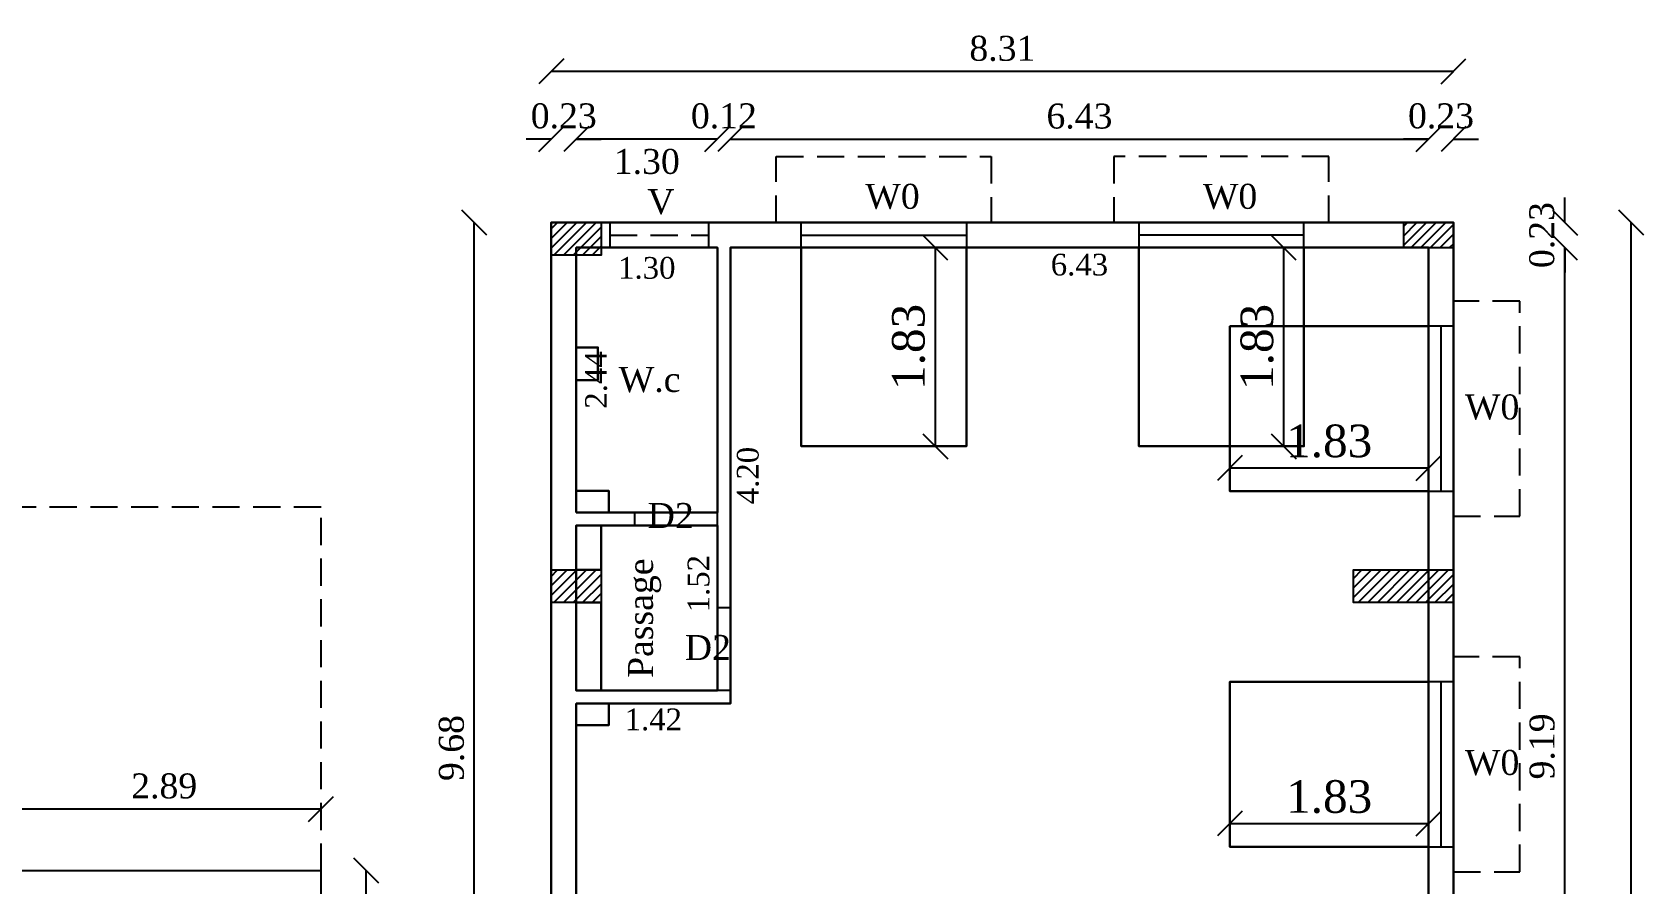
# Model space of a CAD drawing. Header units: metres. Extents: x 2 to 142, y 1 to 82.
# Drawn here: x 90.04 to 104.88, y 37.03 to 44.87 of the extents above; entities that cross this region are included whole.
import ezdxf

# ---------------------------------------------------------------- set-up
doc = ezdxf.new("R2010")
doc.units = ezdxf.units.M
doc.header["$MEASUREMENT"] = 0
doc.linetypes.add('Dashed (½x)', pattern=[0.375, 0.25, -0.125])
doc.linetypes.add('DASHED2', pattern=[0.375, 0.25, -0.125])
for name, color, linetype, lineweight in [('BLK_1_FLR_2_BLT_UP_AREA', 13, 'Continuous', 30), ('BLK_1_FLR_2_CARPET_AREA', 13, 'Continuous', 30), ('BLK_1_FLR_2_DRINKING_WATER', 7, 'Continuous', 30), ('BLK_1_FLR_2_REGULAR_ROOM_1', 2, 'Continuous', 30), ('BLK_1_FLR_2_ROOM_1_LIGHT_VENTILATION_2', 232, 'Continuous', 30), ('BLK_1_FLR_2_ROOM_1_LIGHT_VENTILATION_3', 232, 'Continuous', 30), ('BLK_1_FLR_2_ROOM_1_LIGHT_VENTILATION_4', 232, 'Continuous', 30), ('BLK_1_FLR_2_ROOM_1_LIGHT_VENTILATION_5', 232, 'Continuous', 30), ('BLK_1_FLR_2_URINAL', 235, 'Continuous', 30), ('BLK_1_FLR_2_WASH', 7, 'Continuous', 30), ('BLK_1_FLR_2_WATER_CLOSET', 1, 'Continuous', 30)]:
    doc.layers.add(name, color=color, linetype=linetype, lineweight=lineweight)
doc.styles.get("Standard").update_dxf_attribs({"font": 'BOOKOS.TTF'})
doc.dimstyles.new('M', dxfattribs={"dimtxt": 0.3, "dimasz": 0.23, "dimexe": 0.18, "dimexo": 0.0625, "dimgap": 0.09, "dimtad": 1, "dimzin": 0, "dimdsep": 46, "dimtxsty": 'Standard', "dimblk": 'OBLIQUE', "dimcen": 0.09, "dimclrd": 256, "dimclre": 256, "dimclrt": 256, "dimadec": 0, "dimazin": 0, "dimtfac": 1, "dimtix": 1, "dimtofl": 0, "dimtmove": 0, "dimatfit": 3, "dimfxl": 0, "dimtolj": 1, "dimtzin": 0, "dimarcsym": 0})
doc.dimstyles.get("Standard").update_dxf_attribs({"dimtxt": 0.23, "dimasz": 0.23, "dimexe": 0.18, "dimexo": 0.0625, "dimgap": 0.09, "dimtad": 1, "dimzin": 0, "dimdsep": 46, "dimtxsty": 'Standard', "dimblk": 'OBLIQUE', "dimcen": 0.09, "dimse1": 1, "dimse2": 1, "dimclrd": 256, "dimclre": 256, "dimclrt": 256, "dimadec": 0, "dimazin": 0, "dimtfac": 1, "dimtix": 1, "dimtofl": 0, "dimtmove": 0, "dimatfit": 3, "dimfxl": 0, "dimtolj": 1, "dimtzin": 0, "dimarcsym": 0})

# ---------------------------------------------------------------- blocks, each defined once
blk = doc.blocks.new('_Oblique')
at = {"color": 0, "linetype": 'ByBlock', "lineweight": -2}
blk.add_line((-0.5, -0.5), (0.5, 0.5), dxfattribs=at)
blk = doc.blocks.new('*D134')
at = {"lineweight": -2}
blk.add_line((93.113, 33.438), (93.113, 37.148), dxfattribs=at)
at = {"layer": 'Defpoints', "color": 0}
for p in [(92.697, 37.148), (93.113, 37.148), (92.697, 33.438)]:
    blk.add_point(p, dxfattribs=at)
at = {"lineweight": -2, "xscale": 0.23, "yscale": 0.23, "zscale": 0.23}
for p, rotation in [((93.113, 37.148), 90), ((93.113, 33.438), 270)]:
    blk.add_blockref('_Oblique', p, dxfattribs=dict(at, rotation=rotation))
at = {"insert": (92.902, 35.293), "char_height": 0.23, "attachment_point": 5, "rotation": 90}
blk.add_mtext('\\A1;3.71', dxfattribs=at)
blk = doc.blocks.new('*D152')
at = {"lineweight": -2}
blk.add_line((94.108, 33.438), (94.108, 43.118), dxfattribs=at)
at = {"layer": 'Defpoints', "color": 0}
for p in [(94.108, 43.118), (94.817, 43.118), (94.817, 33.438)]:
    blk.add_point(p, dxfattribs=at)
at = {"lineweight": -2, "xscale": 0.23, "yscale": 0.23, "zscale": 0.23}
for p, rotation in [((94.108, 43.118), 90), ((94.108, 33.438), 270)]:
    blk.add_blockref('_Oblique', p, dxfattribs=dict(at, rotation=rotation))
at = {"insert": (93.899, 38.278), "char_height": 0.23, "attachment_point": 5, "rotation": 90}
blk.add_mtext('\\A1;9.68', dxfattribs=at)
blk = doc.blocks.new('*D80')
at = {"lineweight": -2}
for p, q in [((94.817, 43.888), (94.587, 43.888)), ((95.047, 43.888), (95.277, 43.888))]:
    blk.add_line(p, q, dxfattribs=at)
at = {"layer": 'Defpoints', "color": 0}
for p in [(95.047, 43.888), (94.817, 42.818), (95.047, 42.818)]:
    blk.add_point(p, dxfattribs=at)
at = {"lineweight": -2, "xscale": 0.23, "yscale": 0.23, "zscale": 0.23}
blk.add_blockref('_Oblique', (94.817, 43.888), dxfattribs=at)
at = {"lineweight": -2, "xscale": 0.23, "yscale": 0.23, "zscale": 0.23, "rotation": 180}
blk.add_blockref('_Oblique', (95.047, 43.888), dxfattribs=at)
at = {"insert": (94.932, 44.099), "char_height": 0.23, "attachment_point": 5}
blk.add_mtext('\\A1;0.23', dxfattribs=at)
blk = doc.blocks.new('*D153')
at = {"lineweight": -2}
blk.add_line((96.467, 43.888), (102.897, 43.888), dxfattribs=at)
at = {"layer": 'Defpoints', "color": 0}
for p in [(102.897, 43.888), (96.467, 42.888), (102.897, 42.888)]:
    blk.add_point(p, dxfattribs=at)
at = {"lineweight": -2, "xscale": 0.23, "yscale": 0.23, "zscale": 0.23, "rotation": 180}
blk.add_blockref('_Oblique', (96.467, 43.888), dxfattribs=at)
at = {"lineweight": -2, "xscale": 0.23, "yscale": 0.23, "zscale": 0.23}
blk.add_blockref('_Oblique', (102.897, 43.888), dxfattribs=at)
at = {"insert": (99.682, 44.097), "char_height": 0.23, "attachment_point": 5}
blk.add_mtext('\\A1;6.43', dxfattribs=at)
blk = doc.blocks.new('*D154')
at = {"lineweight": -2}
for p, q in [((102.897, 43.888), (102.667, 43.888)), ((103.127, 43.888), (103.357, 43.888))]:
    blk.add_line(p, q, dxfattribs=at)
at = {"layer": 'Defpoints', "color": 0}
for p in [(103.127, 43.888), (102.897, 42.888), (103.127, 42.888)]:
    blk.add_point(p, dxfattribs=at)
at = {"lineweight": -2, "xscale": 0.23, "yscale": 0.23, "zscale": 0.23}
blk.add_blockref('_Oblique', (102.897, 43.888), dxfattribs=at)
at = {"lineweight": -2, "xscale": 0.23, "yscale": 0.23, "zscale": 0.23, "rotation": 180}
blk.add_blockref('_Oblique', (103.127, 43.888), dxfattribs=at)
at = {"insert": (103.012, 44.099), "char_height": 0.23, "attachment_point": 5}
blk.add_mtext('\\A1;0.23', dxfattribs=at)
blk = doc.blocks.new('*D155')
at = {"lineweight": -2}
blk.add_line((94.817, 44.512), (103.127, 44.512), dxfattribs=at)
at = {"layer": 'Defpoints', "color": 0}
for p in [(103.127, 44.512), (94.817, 43.118), (103.127, 43.118)]:
    blk.add_point(p, dxfattribs=at)
at = {"lineweight": -2, "xscale": 0.23, "yscale": 0.23, "zscale": 0.23, "rotation": 180}
blk.add_blockref('_Oblique', (94.817, 44.512), dxfattribs=at)
at = {"lineweight": -2, "xscale": 0.23, "yscale": 0.23, "zscale": 0.23}
blk.add_blockref('_Oblique', (103.127, 44.512), dxfattribs=at)
at = {"insert": (98.972, 44.721), "char_height": 0.23, "attachment_point": 5}
blk.add_mtext('\\A1;8.31', dxfattribs=at)
blk = doc.blocks.new('*D157')
at = {"lineweight": -2}
blk.add_line((104.153, 33.698), (104.153, 42.888), dxfattribs=at)
at = {"layer": 'Defpoints', "color": 0}
for p in [(103.127, 42.888), (104.153, 42.888), (102.897, 33.698)]:
    blk.add_point(p, dxfattribs=at)
at = {"lineweight": -2, "xscale": 0.23, "yscale": 0.23, "zscale": 0.23}
for p, rotation in [((104.153, 42.888), 90), ((104.153, 33.698), 270)]:
    blk.add_blockref('_Oblique', p, dxfattribs=dict(at, rotation=rotation))
at = {"insert": (103.944, 38.293), "char_height": 0.23, "attachment_point": 5, "rotation": 90}
blk.add_mtext('\\A1;9.19', dxfattribs=at)
blk = doc.blocks.new('*D81')
at = {"lineweight": -2}
for p, q in [((104.153, 43.118), (104.153, 43.348)), ((104.153, 42.888), (104.153, 42.658))]:
    blk.add_line(p, q, dxfattribs=at)
at = {"layer": 'Defpoints', "color": 0}
for p in [(103.127, 43.118), (104.153, 43.118), (103.127, 42.888)]:
    blk.add_point(p, dxfattribs=at)
at = {"lineweight": -2, "xscale": 0.23, "yscale": 0.23, "zscale": 0.23}
for p, rotation in [((104.153, 43.118), 270), ((104.153, 42.888), 90)]:
    blk.add_blockref('_Oblique', p, dxfattribs=dict(at, rotation=rotation))
at = {"insert": (103.942, 43.003), "char_height": 0.23, "attachment_point": 5, "rotation": 90}
blk.add_mtext('\\A1;0.23', dxfattribs=at)
blk = doc.blocks.new('*D82')
at = {"lineweight": -2}
blk.add_line((104.764, 25.438), (104.764, 43.118), dxfattribs=at)
at = {"layer": 'Defpoints', "color": 0}
for p in [(103.127, 43.118), (104.764, 43.118), (103.127, 25.438)]:
    blk.add_point(p, dxfattribs=at)
at = {"lineweight": -2, "xscale": 0.23, "yscale": 0.23, "zscale": 0.23}
for p, rotation in [((104.764, 43.118), 90), ((104.764, 25.438), 270)]:
    blk.add_blockref('_Oblique', p, dxfattribs=dict(at, rotation=rotation))
at = {"insert": (104.553, 34.278), "char_height": 0.23, "attachment_point": 5, "rotation": 90}
blk.add_mtext('\\A1;17.68', dxfattribs=at)
blk = doc.blocks.new('*D158')
at = {"lineweight": -2}
blk.add_line((92.697, 37.716), (89.807, 37.716), dxfattribs=at)
at = {"layer": 'Defpoints', "color": 0}
for p in [(89.807, 37.716), (89.807, 37.148), (92.697, 37.148)]:
    blk.add_point(p, dxfattribs=at)
at = {"lineweight": -2, "xscale": 0.23, "yscale": 0.23, "zscale": 0.23, "rotation": 180}
blk.add_blockref('_Oblique', (89.807, 37.716), dxfattribs=at)
at = {"lineweight": -2, "xscale": 0.23, "yscale": 0.23, "zscale": 0.23}
blk.add_blockref('_Oblique', (92.697, 37.716), dxfattribs=at)
at = {"insert": (91.252, 37.927), "char_height": 0.23, "attachment_point": 5}
blk.add_mtext('\\A1;2.89', dxfattribs=at)
blk = doc.blocks.new('*D311')
at = {"layer": 'BLK_1_FLR_2_ROOM_1_LIGHT_VENTILATION_2', "lineweight": -2}
for p, q in [((98.577, 42.888), (98.174, 42.888)), ((98.354, 42.888), (98.354, 41.058)), ((98.577, 41.058), (98.174, 41.058))]:
    blk.add_line(p, q, dxfattribs=at)
at = {"layer": 'Defpoints', "color": 0}
for p in [(98.64, 42.888), (98.354, 41.058), (98.64, 41.058)]:
    blk.add_point(p, dxfattribs=at)
at = {"layer": 'BLK_1_FLR_2_ROOM_1_LIGHT_VENTILATION_2', "lineweight": -2, "xscale": 0.23, "yscale": 0.23, "zscale": 0.23}
for p, rotation in [((98.354, 42.888), 90), ((98.354, 41.058), 270)]:
    blk.add_blockref('_Oblique', p, dxfattribs=dict(at, rotation=rotation))
at = {"layer": 'BLK_1_FLR_2_ROOM_1_LIGHT_VENTILATION_2', "insert": (98.109, 41.973), "char_height": 0.3, "attachment_point": 5, "rotation": 90}
blk.add_mtext('\\A1;1.83', dxfattribs=at)
blk = doc.blocks.new('*D312')
at = {"layer": 'BLK_1_FLR_2_ROOM_1_LIGHT_VENTILATION_3', "lineweight": -2}
for p, q in [((101.687, 42.888), (101.384, 42.888)), ((101.564, 41.058), (101.564, 42.888)), ((101.687, 41.058), (101.384, 41.058))]:
    blk.add_line(p, q, dxfattribs=at)
at = {"layer": 'Defpoints', "color": 0}
for p in [(101.564, 42.888), (101.749, 42.888), (101.749, 41.058)]:
    blk.add_point(p, dxfattribs=at)
at = {"layer": 'BLK_1_FLR_2_ROOM_1_LIGHT_VENTILATION_3', "lineweight": -2, "xscale": 0.23, "yscale": 0.23, "zscale": 0.23}
for p, rotation in [((101.564, 42.888), 90), ((101.564, 41.058), 270)]:
    blk.add_blockref('_Oblique', p, dxfattribs=dict(at, rotation=rotation))
at = {"layer": 'BLK_1_FLR_2_ROOM_1_LIGHT_VENTILATION_3', "insert": (101.319, 41.973), "char_height": 0.3, "attachment_point": 5, "rotation": 90}
blk.add_mtext('\\A1;1.83', dxfattribs=at)
blk = doc.blocks.new('*D313')
at = {"layer": 'BLK_1_FLR_2_ROOM_1_LIGHT_VENTILATION_4', "lineweight": -2}
for p, q in [((101.067, 40.705), (101.067, 41.038)), ((102.897, 40.705), (102.897, 41.038)), ((101.067, 40.858), (102.897, 40.858))]:
    blk.add_line(p, q, dxfattribs=at)
at = {"layer": 'Defpoints', "color": 0}
for p in [(102.897, 40.858), (101.067, 40.643), (102.897, 40.643)]:
    blk.add_point(p, dxfattribs=at)
at = {"layer": 'BLK_1_FLR_2_ROOM_1_LIGHT_VENTILATION_4', "lineweight": -2, "xscale": 0.23, "yscale": 0.23, "zscale": 0.23, "rotation": 180}
blk.add_blockref('_Oblique', (101.067, 40.858), dxfattribs=at)
at = {"layer": 'BLK_1_FLR_2_ROOM_1_LIGHT_VENTILATION_4', "lineweight": -2, "xscale": 0.23, "yscale": 0.23, "zscale": 0.23}
blk.add_blockref('_Oblique', (102.897, 40.858), dxfattribs=at)
at = {"layer": 'BLK_1_FLR_2_ROOM_1_LIGHT_VENTILATION_4', "insert": (101.982, 41.104), "char_height": 0.3, "attachment_point": 5}
blk.add_mtext('\\A1;1.83', dxfattribs=at)
blk = doc.blocks.new('*D315')
at = {"layer": 'BLK_1_FLR_2_ROOM_1_LIGHT_VENTILATION_5', "lineweight": -2}
for p, q in [((101.067, 37.43), (101.067, 37.763)), ((102.897, 37.43), (102.897, 37.763)), ((101.067, 37.583), (102.897, 37.583))]:
    blk.add_line(p, q, dxfattribs=at)
at = {"layer": 'Defpoints', "color": 0}
for p in [(102.897, 37.583), (101.067, 37.368), (102.897, 37.368)]:
    blk.add_point(p, dxfattribs=at)
at = {"layer": 'BLK_1_FLR_2_ROOM_1_LIGHT_VENTILATION_5', "lineweight": -2, "xscale": 0.23, "yscale": 0.23, "zscale": 0.23, "rotation": 180}
blk.add_blockref('_Oblique', (101.067, 37.583), dxfattribs=at)
at = {"layer": 'BLK_1_FLR_2_ROOM_1_LIGHT_VENTILATION_5', "lineweight": -2, "xscale": 0.23, "yscale": 0.23, "zscale": 0.23}
blk.add_blockref('_Oblique', (102.897, 37.583), dxfattribs=at)
at = {"layer": 'BLK_1_FLR_2_ROOM_1_LIGHT_VENTILATION_5', "insert": (101.982, 37.828), "char_height": 0.3, "attachment_point": 5}
blk.add_mtext('\\A1;1.83', dxfattribs=at)
blk = doc.blocks.new('*D355')
at = {"lineweight": -2}
for p, q in [((96.347, 43.888), (96.117, 43.888)), ((96.467, 43.888), (96.697, 43.888))]:
    blk.add_line(p, q, dxfattribs=at)
at = {"layer": 'Defpoints', "color": 0}
for p in [(96.347, 43.888), (96.347, 42.888), (96.467, 42.888)]:
    blk.add_point(p, dxfattribs=at)
at = {"lineweight": -2, "xscale": 0.23, "yscale": 0.23, "zscale": 0.23}
blk.add_blockref('_Oblique', (96.347, 43.888), dxfattribs=at)
at = {"lineweight": -2, "xscale": 0.23, "yscale": 0.23, "zscale": 0.23, "rotation": 180}
blk.add_blockref('_Oblique', (96.467, 43.888), dxfattribs=at)
at = {"insert": (96.407, 44.099), "char_height": 0.23, "attachment_point": 5}
blk.add_mtext('\\A1;0.12', dxfattribs=at)
blk = doc.blocks.new('*D356')
at = {"lineweight": -2}
blk.add_line((96.347, 43.888), (95.047, 43.888), dxfattribs=at)
at = {"layer": 'Defpoints', "color": 0}
for p in [(95.047, 43.888), (95.047, 42.888), (96.347, 42.888)]:
    blk.add_point(p, dxfattribs=at)
at = {"lineweight": -2, "xscale": 0.23, "yscale": 0.23, "zscale": 0.23, "rotation": 180}
blk.add_blockref('_Oblique', (95.047, 43.888), dxfattribs=at)
at = {"lineweight": -2, "xscale": 0.23, "yscale": 0.23, "zscale": 0.23}
blk.add_blockref('_Oblique', (96.347, 43.888), dxfattribs=at)
at = {"insert": (95.697, 43.679), "char_height": 0.23, "attachment_point": 5}
blk.add_mtext('\\A1;1.30', dxfattribs=at)

msp = doc.modelspace()

# ---------------------------------------------------------------- hatches: boundary and pattern name
h = msp.add_hatch()
h.set_pattern_fill('ANSI31', color=3, scale=0.5)
h.set_pattern_definition([(45, (-16842.59195, 1408.313717), (-0.04419417382, 0.04419417382), [])])
h.paths.add_polyline_path([(94.817, 42.818), (95.277, 42.818), (95.277, 43.118), (94.817, 43.118)])
h = msp.add_hatch()
h.set_pattern_fill('ANSI31', color=3, scale=0.5)
h.set_pattern_definition([(45, (-16820.69014, 1387.652374), (-0.04419417382, 0.04419417382), [])])
h.paths.add_polyline_path([(103.127, 43.118), (102.667, 43.118), (102.667, 43.003), (103.012, 43.003), (103.012, 42.888), (103.127, 42.888)])
h.paths.add_polyline_path([(103.012, 43.003), (102.667, 43.003), (102.667, 42.888), (103.012, 42.888)], flags=17)
h = msp.add_hatch()
h.set_pattern_fill('ANSI31', color=3, scale=0.5)
h.set_pattern_definition([(45, (-16842.59195, 1405.113717), (-0.04419417382, 0.04419417382), [])])
h.paths.add_polyline_path([(94.817, 39.618), (95.277, 39.618), (95.277, 39.918), (94.817, 39.918)])
h = msp.add_hatch()
h.set_pattern_fill('ANSI31', color=3, scale=0.5)
h.set_pattern_definition([(45, (-16834.74195, 1405.113717), (-0.04419417382, 0.04419417382), [])])
h.paths.add_polyline_path([(103.127, 39.618), (103.127, 39.918), (102.207, 39.918), (102.207, 39.618)])

# ---------------------------------------------------------------- linework, layer by layer
at = {"color": 1}
for p, q in [((95.357, 43.118), (95.277, 43.118)), ((97.12, 43.118), (96.267, 43.118)), ((100.229, 43.118), (98.64, 43.118)), ((102.667, 43.118), (101.749, 43.118)), ((94.817, 39.918), (94.817, 42.818)), ((95.047, 40.448), (95.047, 42.818)), ((95.357, 42.888), (95.277, 42.888)), ((96.347, 42.888), (96.267, 42.888)), ((96.347, 39.568), (96.347, 42.888)), ((97.12, 42.888), (96.467, 42.888)), ((96.467, 39.568), (96.467, 42.888)), ((100.229, 42.888), (98.64, 42.888)), ((102.667, 42.888), (101.749, 42.888)), ((102.897, 42.163), (102.897, 42.888)), ((103.127, 42.163), (103.127, 42.888)), ((102.897, 39.918), (102.897, 40.643)), ((103.127, 39.918), (103.127, 40.643)), ((95.587, 40.448), (95.047, 40.448)), ((95.587, 40.328), (95.587, 40.448)), ((95.587, 40.328), (95.047, 40.328)), ((95.047, 39.918), (95.047, 40.328)), ((94.817, 36.638), (94.817, 39.618)), ((95.047, 38.808), (95.047, 39.618)), ((96.467, 39.568), (96.347, 39.568)), ((102.897, 38.888), (102.897, 39.618)), ((103.127, 38.888), (103.127, 39.618)), ((96.467, 38.808), (95.047, 38.808)), ((96.467, 38.688), (96.467, 38.808)), ((96.467, 38.688), (95.047, 38.688)), ((95.047, 36.638), (95.047, 38.688)), ((102.897, 36.638), (102.897, 37.368)), ((103.127, 36.638), (103.127, 37.368)), ((92.697, 37.148), (89.807, 37.148)), ((92.697, 33.438), (92.697, 37.148))]:
    msp.add_line(p, q, dxfattribs=at)
at = {"color": 5}
for p, q in [((95.357, 43.118), (96.267, 43.118)), ((97.12, 43.118), (98.64, 43.118)), ((101.749, 43.118), (100.229, 43.118)), ((97.12, 43.003), (98.64, 43.003)), ((101.749, 43.003), (100.229, 43.003)), ((95.357, 42.888), (96.267, 42.888)), ((97.12, 42.888), (98.64, 42.888)), ((101.749, 42.888), (100.229, 42.888)), ((102.897, 40.643), (102.897, 42.163)), ((103.012, 40.643), (103.012, 42.163)), ((103.127, 40.643), (103.127, 42.163)), ((102.897, 37.368), (102.897, 38.888)), ((103.012, 37.368), (103.012, 38.888)), ((103.127, 37.368), (103.127, 38.888))]:
    msp.add_line(p, q, dxfattribs=at)
at = {"color": 5, "linetype": 'DASHED2'}
msp.add_line((95.357, 43.003), (96.267, 43.003), dxfattribs=at)
at = {"color": 5, "linetype": 'Dashed (½x)'}
for p, q in [((92.697, 40.498), (82.847, 40.498)), ((92.697, 37.148), (92.697, 40.498))]:
    msp.add_line(p, q, dxfattribs=at)
for points in [[(96.89, 43.118), (96.89, 43.728), (98.87, 43.728), (98.87, 43.118)], [(101.979, 43.118), (101.979, 43.728), (99.999, 43.728), (99.999, 43.118)], [(103.127, 40.413), (103.737, 40.413), (103.737, 42.393), (103.127, 42.393)], [(103.127, 37.138), (103.737, 37.138), (103.737, 39.118), (103.127, 39.118)]]:
    msp.add_lwpolyline(points, dxfattribs=at)
at = {"color": 1}
for points in [[(95.277, 43.118), (95.277, 42.818), (94.817, 42.818), (94.817, 43.118)], [(102.667, 43.118), (102.667, 42.888), (103.127, 42.888), (103.127, 43.118)], [(95.277, 39.918), (95.277, 39.618), (94.817, 39.618), (94.817, 39.918)], [(103.127, 39.918), (103.127, 39.618), (102.207, 39.618), (102.207, 39.918)]]:
    msp.add_lwpolyline(points, close=True, dxfattribs=at)
for points in [[(95.357, 43.118), (95.357, 42.888)], [(96.267, 42.888), (96.267, 43.118)], [(97.12, 42.888), (97.12, 43.118)], [(98.64, 43.118), (98.64, 42.888)], [(100.229, 43.118), (100.229, 42.888)], [(101.749, 42.888), (101.749, 43.118)], [(103.127, 42.163), (102.897, 42.163)], [(102.897, 40.643), (103.127, 40.643)], [(103.127, 38.888), (102.897, 38.888)], [(102.897, 37.368), (103.127, 37.368)]]:
    msp.add_lwpolyline(points, dxfattribs=at)
at = {"layer": 'BLK_1_FLR_2_BLT_UP_AREA', "color": 13}
msp.add_lwpolyline([(93.297, 25.438), (103.127, 25.438), (103.127, 43.118), (94.817, 43.118), (94.817, 33.438), (93.297, 33.438)], close=True, dxfattribs=at)
at = {"layer": 'BLK_1_FLR_2_CARPET_AREA', "color": 13}
for points in [[(100.837, 25.668), (100.837, 27.458), (99.627, 27.458), (99.627, 33.698), (102.897, 33.698), (102.897, 42.888), (96.467, 42.888), (96.467, 38.688), (95.047, 38.688), (95.047, 33.208), (93.527, 33.208), (93.527, 25.668)], [(95.047, 40.448), (96.347, 40.448), (96.347, 42.888), (95.047, 42.888)], [(96.347, 38.808), (95.047, 38.808), (95.047, 40.328), (96.347, 40.328)]]:
    msp.add_lwpolyline(points, close=True, dxfattribs=at)
at = {"layer": 'BLK_1_FLR_2_DRINKING_WATER', "color": 7}
msp.add_lwpolyline([(95.047, 38.688), (95.347, 38.688), (95.347, 38.488), (95.047, 38.488)], close=True, dxfattribs=at)
at = {"layer": 'BLK_1_FLR_2_REGULAR_ROOM_1', "color": 2}
msp.add_lwpolyline([(102.897, 33.698), (102.897, 42.888), (96.467, 42.888), (96.467, 38.688), (95.047, 38.688), (95.047, 33.208), (93.527, 33.208), (93.527, 25.668), (99.627, 25.668), (99.627, 33.698)], close=True, dxfattribs=at)
at = {"layer": 'BLK_1_FLR_2_ROOM_1_LIGHT_VENTILATION_2', "color": 2}
msp.add_lwpolyline([(97.12, 42.888), (98.64, 42.888), (98.64, 41.058), (97.12, 41.058)], close=True, dxfattribs=at)
at = {"layer": 'BLK_1_FLR_2_ROOM_1_LIGHT_VENTILATION_3', "color": 2}
msp.add_lwpolyline([(101.749, 42.888), (100.229, 42.888), (100.229, 41.058), (101.749, 41.058)], close=True, dxfattribs=at)
at = {"layer": 'BLK_1_FLR_2_ROOM_1_LIGHT_VENTILATION_4', "color": 2}
msp.add_lwpolyline([(102.897, 42.163), (101.067, 42.163), (101.067, 40.643), (102.897, 40.643)], close=True, dxfattribs=at)
at = {"layer": 'BLK_1_FLR_2_ROOM_1_LIGHT_VENTILATION_5', "color": 2}
msp.add_lwpolyline([(102.897, 38.888), (101.067, 38.888), (101.067, 37.368), (102.897, 37.368)], close=True, dxfattribs=at)
at = {"layer": 'BLK_1_FLR_2_URINAL', "color": 235}
msp.add_lwpolyline([(95.277, 39.918), (95.047, 39.918), (95.047, 40.328), (95.277, 40.328)], close=True, dxfattribs=at)
at = {"layer": 'BLK_1_FLR_2_WASH', "color": 60}
msp.add_lwpolyline([(95.047, 41.668), (95.247, 41.668), (95.247, 41.968), (95.047, 41.968)], close=True, dxfattribs=at)
at = {"layer": 'BLK_1_FLR_2_WASH', "color": 55}
msp.add_lwpolyline([(95.047, 40.448), (95.347, 40.448), (95.347, 40.648), (95.047, 40.648)], close=True, dxfattribs=at)
at = {"layer": 'BLK_1_FLR_2_WASH', "color": 56}
msp.add_lwpolyline([(95.047, 38.808), (95.277, 38.808), (95.277, 39.618), (95.047, 39.618)], close=True, dxfattribs=at)
at = {"layer": 'BLK_1_FLR_2_WATER_CLOSET', "color": 1}
msp.add_lwpolyline([(95.047, 40.448), (96.347, 40.448), (96.347, 42.888), (95.047, 42.888)], close=True, dxfattribs=at)

# ---------------------------------------------------------------- texts
for s, p in [('V', (95.702, 43.196)), ('W0', (97.709, 43.245)), ('W0', (100.818, 43.245)), ('W.c', (95.438, 41.558)), ('W0', (103.232, 41.305)), ('D2', (95.705, 40.305)), ('D2', (96.047, 39.089)), ('W0', (103.232, 38.03))]:
    msp.add_text(s, height=0.23).set_placement(p)
msp.add_text('Passage', height=0.23, rotation=90).set_placement((95.754, 38.924))
at = {"char_height": 0.2, "attachment_point": 5}
for s, insert in [('1.30', (95.697, 42.699)), ('6.43', (99.682, 42.729)), ('1.42', (95.757, 38.54))]:
    msp.add_mtext(s, dxfattribs=dict(at, insert=insert))
at = {"char_height": 0.2, "attachment_point": 5, "rotation": 90}
for s, insert in [('2.44', (95.231, 41.668)), ('4.20', (96.629, 40.788)), ('1.52', (96.175, 39.792))]:
    msp.add_mtext(s, dxfattribs=dict(at, insert=insert))

# ---------------------------------------------------------------- dimensions: what is measured, and where the dimension line sits
for base, p1, p2, picture, middle in [((103.127, 44.512), (94.817, 43.118), (103.127, 43.118), '*D155', (98.972, 44.721)), ((95.047, 43.888), (94.817, 42.818), (95.047, 42.818), '*D80', (94.932, 44.099)), ((89.807, 37.716), (92.697, 37.148), (89.807, 37.148), '*D158', (91.252, 37.927))]:
    dim = msp.add_linear_dim(base=base, p1=p1, p2=p2, dimstyle='Standard')
    dim.commit()
    dim.dimension.update_dxf_attribs({"geometry": picture, "text_midpoint": middle})
at = {"color": 56}
for base, p1, p2, override, picture, middle in [((96.347, 43.888), (96.467, 42.888), (96.347, 42.888), {"dimtmove": 1}, '*D355', (96.407, 44.099)), ((95.047, 43.888), (96.347, 42.888), (95.047, 42.888), {"dimtad": 4, "dimtmove": 1}, '*D356', (95.697, 43.679))]:
    dim = msp.add_linear_dim(base=base, p1=p1, p2=p2, dimstyle='Standard', override=override, dxfattribs=at)
    dim.commit()
    dim.dimension.update_dxf_attribs({"geometry": picture, "text_midpoint": middle})
for base, p1, p2, picture, middle in [((102.897, 43.888), (96.467, 42.888), (102.897, 42.888), '*D153', (99.682, 44.097)), ((103.127, 43.888), (102.897, 42.888), (103.127, 42.888), '*D154', (103.012, 44.099))]:
    dim = msp.add_linear_dim(base=base, p1=p1, p2=p2, dimstyle='Standard', override={"dimtmove": 1})
    dim.commit()
    dim.dimension.update_dxf_attribs({"geometry": picture, "text_midpoint": middle})
for base, p1, p2, picture, middle in [((104.153, 43.118), (103.127, 42.888), (103.127, 43.118), '*D81', (103.942, 43.003)), ((94.108, 43.118), (94.817, 33.438), (94.817, 43.118), '*D152', (93.899, 38.278)), ((93.113, 37.148), (92.697, 33.438), (92.697, 37.148), '*D134', (92.902, 35.293))]:
    dim = msp.add_linear_dim(base=base, p1=p1, p2=p2, angle=90, dimstyle='Standard', override={"dimtmove": 1})
    dim.commit()
    dim.dimension.update_dxf_attribs({"geometry": picture, "text_midpoint": middle})
for base, p1, p2, picture, middle in [((104.764, 43.118), (103.127, 25.438), (103.127, 43.118), '*D82', (104.553, 34.278)), ((104.153, 42.888), (102.897, 33.698), (103.127, 42.888), '*D157', (103.944, 38.293))]:
    dim = msp.add_linear_dim(base=base, p1=p1, p2=p2, angle=90, dimstyle='Standard')
    dim.commit()
    dim.dimension.update_dxf_attribs({"geometry": picture, "text_midpoint": middle})
at = {"layer": 'BLK_1_FLR_2_ROOM_1_LIGHT_VENTILATION_2', "color": 232}
dim = msp.add_linear_dim(base=(98.354, 41.058), p1=(98.64, 42.888), p2=(98.64, 41.058), angle=90, dimstyle='M', dxfattribs=at)
dim.commit()
dim.dimension.update_dxf_attribs({"geometry": '*D311', "text_midpoint": (98.109, 41.973)})
at = {"layer": 'BLK_1_FLR_2_ROOM_1_LIGHT_VENTILATION_3', "color": 232}
dim = msp.add_linear_dim(base=(101.564, 42.888), p1=(101.749, 41.058), p2=(101.749, 42.888), angle=90, dimstyle='M', dxfattribs=at)
dim.commit()
dim.dimension.update_dxf_attribs({"geometry": '*D312', "text_midpoint": (101.319, 41.973)})
at = {"layer": 'BLK_1_FLR_2_ROOM_1_LIGHT_VENTILATION_4', "color": 232}
dim = msp.add_linear_dim(base=(102.897, 40.858), p1=(101.067, 40.643), p2=(102.897, 40.643), dimstyle='M', dxfattribs=at)
dim.commit()
dim.dimension.update_dxf_attribs({"geometry": '*D313', "text_midpoint": (101.982, 41.104)})
at = {"layer": 'BLK_1_FLR_2_ROOM_1_LIGHT_VENTILATION_5', "color": 232}
dim = msp.add_linear_dim(base=(102.897, 37.583), p1=(101.067, 37.368), p2=(102.897, 37.368), dimstyle='M', dxfattribs=at)
dim.commit()
dim.dimension.update_dxf_attribs({"geometry": '*D315', "text_midpoint": (101.982, 37.828)})

doc.saveas('drawing.dxf')
